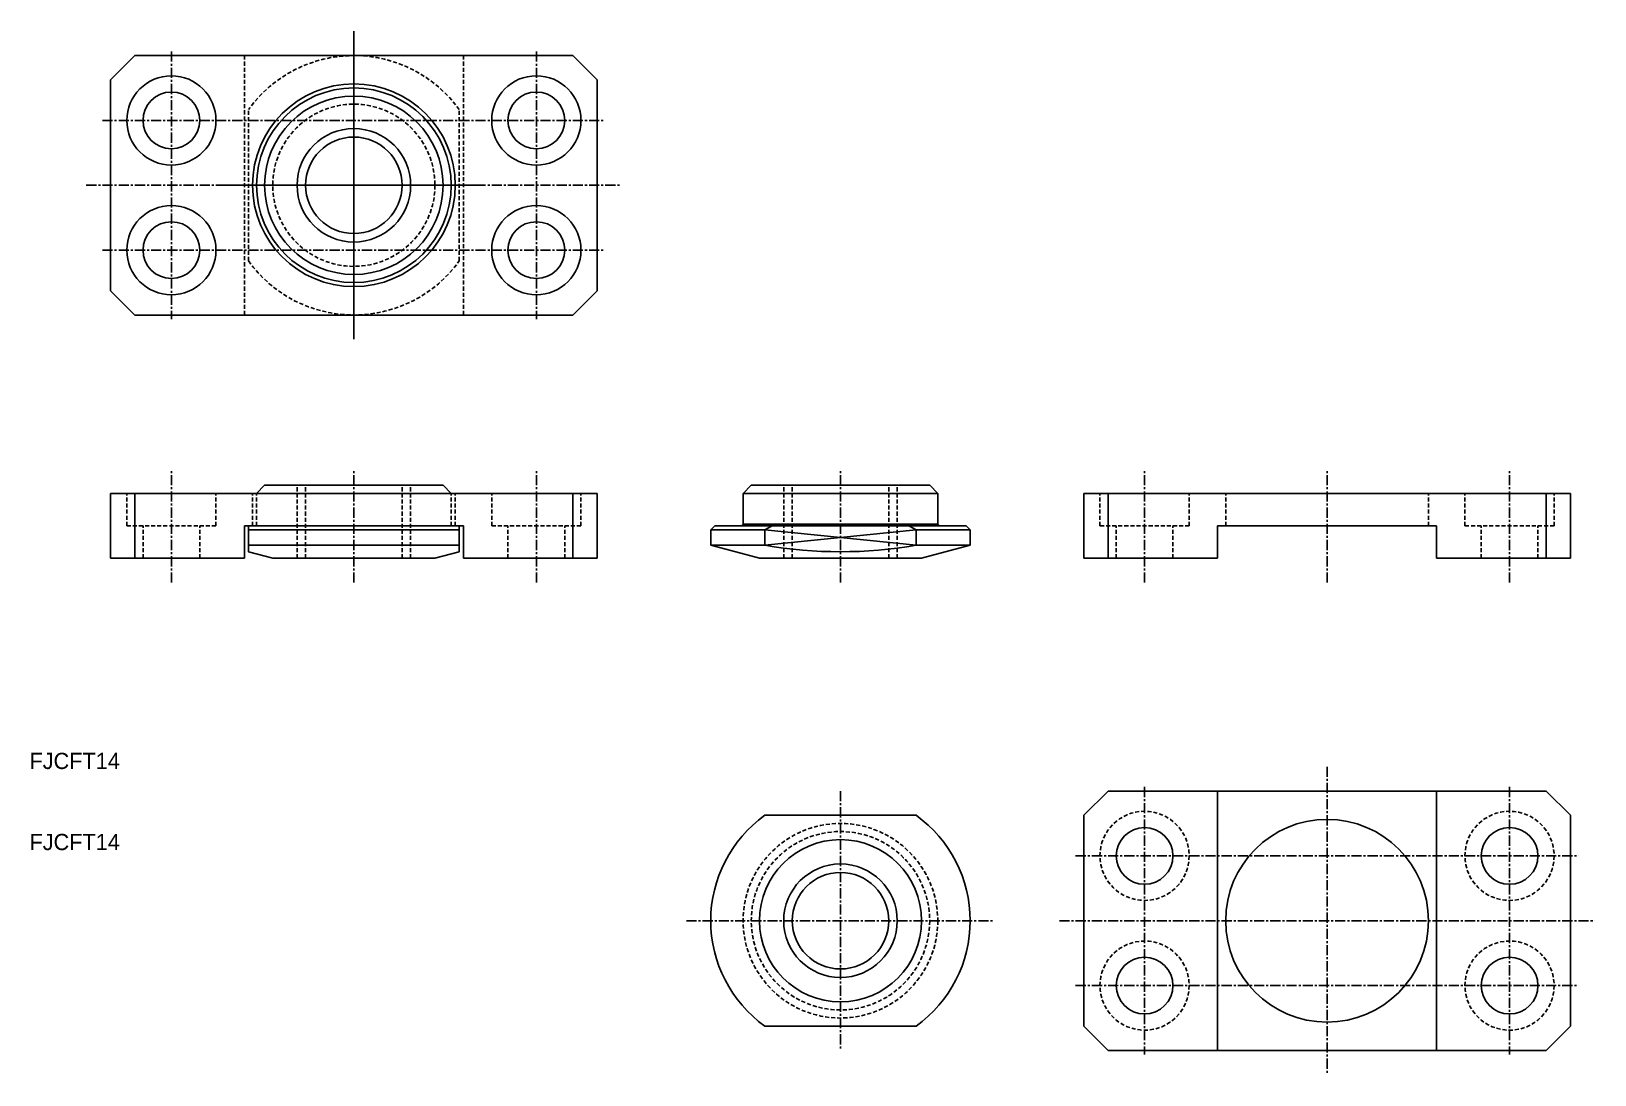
# Model space of a CAD drawing. Extents: x 113 to 306, y 134 to 263.
import ezdxf

# ---------------------------------------------------------------- set-up
doc = ezdxf.new("R2010")
doc.units = 0
doc.linetypes.add('CENTER', pattern=[2, 1.25, -0.25, 0.25, -0.25])
doc.linetypes.add('DASHED', pattern=[0.75, 0.5, -0.25])
doc.layers.get('0').update_dxf_attribs({"linetype": 'CONTINUOUS'})
doc.layers.add('CENTER', color=1, linetype='CENTER')

msp = doc.modelspace()

# ---------------------------------------------------------------- linework, layer by layer
for p, q in [((122.98, 256.99), (125.98, 259.99)), ((125.98, 259.99), (179.98, 259.99)), ((182.98, 256.99), (179.98, 259.99)), ((122.98, 256.99), (122.98, 230.99)), ((182.98, 256.99), (182.98, 230.99)), ((125.98, 227.99), (122.98, 230.99)), ((179.98, 227.99), (182.98, 230.99)), ((125.98, 227.99), (179.98, 227.99)), ((140.98, 205.99), (141.98, 206.99)), ((141.98, 206.99), (163.98, 206.99)), ((164.98, 205.99), (163.98, 206.99)), ((200.98, 205.99), (201.98, 206.99)), ((223.98, 206.99), (201.98, 206.99)), ((224.98, 205.99), (223.98, 206.99)), ((182.98, 205.99), (122.98, 205.99)), ((122.98, 197.99), (122.98, 205.99)), ((125.98, 197.99), (125.98, 205.99)), ((140.98, 205.99), (164.98, 205.99)), ((179.98, 197.99), (179.98, 205.99)), ((182.98, 197.99), (182.98, 205.99)), ((224.98, 205.99), (200.98, 205.99)), ((200.98, 202.19), (200.98, 205.99)), ((224.98, 202.19), (224.98, 205.99)), ((302.98, 205.99), (242.98, 205.99)), ((242.98, 197.99), (242.98, 205.99)), ((245.98, 197.99), (245.98, 205.99)), ((299.98, 197.99), (299.98, 205.99)), ((302.98, 197.99), (302.98, 205.99)), ((139.48, 201.99), (166.48, 201.99)), ((166.48, 201.99), (139.48, 201.99)), ((139.48, 197.99), (139.48, 201.99)), ((139.98, 198.79), (139.98, 201.99)), ((139.98, 201.49), (165.98, 201.49)), ((165.98, 198.79), (165.98, 201.99)), ((166.48, 197.99), (166.48, 201.99)), ((196.98, 201.49), (197.48, 201.99)), ((203.66, 201.49), (196.98, 201.49)), ((196.98, 199.59), (196.98, 201.49)), ((200.78, 201.99), (197.48, 201.99)), ((225.18, 201.99), (200.78, 201.99)), ((200.98, 202.19), (224.98, 202.19)), ((203.66, 201.49), (204.54, 201.99)), ((203.66, 201.49), (203.66, 199.59)), ((222.31, 201.49), (221.42, 201.99)), ((228.98, 201.49), (222.31, 201.49)), ((222.31, 201.49), (222.31, 199.59)), ((228.48, 201.99), (225.18, 201.99)), ((228.98, 201.49), (228.48, 201.99)), ((228.98, 199.59), (228.98, 201.49)), ((259.48, 201.99), (286.48, 201.99)), ((259.48, 197.99), (259.48, 201.99)), ((286.48, 197.99), (286.48, 201.99)), ((139.98, 199.59), (165.98, 199.59)), ((142.98, 197.99), (139.98, 198.79)), ((162.98, 197.99), (165.98, 198.79)), ((203.66, 199.59), (196.98, 199.59)), ((202.98, 197.99), (196.98, 199.59)), ((228.98, 199.59), (222.31, 199.59)), ((222.98, 197.99), (228.98, 199.59)), ((139.48, 197.99), (122.98, 197.99)), ((142.98, 197.99), (162.98, 197.99)), ((182.98, 197.99), (166.48, 197.99)), ((222.98, 197.99), (202.98, 197.99)), ((259.48, 197.99), (242.98, 197.99)), ((302.98, 197.99), (286.48, 197.99)), ((242.98, 166.28), (245.98, 169.28)), ((245.98, 169.28), (299.98, 169.28)), ((259.48, 169.28), (259.48, 137.28)), ((286.48, 169.28), (286.48, 137.28)), ((302.98, 166.28), (299.98, 169.28)), ((203.66, 166.28), (222.31, 166.28)), ((242.98, 166.28), (242.98, 140.28)), ((302.98, 166.28), (302.98, 140.28)), ((203.66, 140.28), (222.31, 140.28)), ((245.98, 137.28), (242.98, 140.28)), ((299.98, 137.28), (302.98, 140.28)), ((245.98, 137.28), (299.98, 137.28))]:
    msp.add_line(p, q)
at = {"color": 3, "linetype": 'DASHED'}
for p, q in [((139.48, 259.99), (139.48, 227.99)), ((166.48, 259.99), (166.48, 227.99)), ((139.98, 234.66), (139.98, 253.31)), ((165.98, 234.66), (165.98, 253.31)), ((145.98, 197.99), (145.98, 206.99)), ((147.03, 197.99), (147.03, 206.99)), ((158.93, 197.99), (158.93, 206.99)), ((159.98, 197.99), (159.98, 206.99)), ((205.98, 197.99), (205.98, 206.99)), ((207.03, 197.99), (207.03, 206.99)), ((218.93, 197.99), (218.93, 206.99)), ((219.98, 197.99), (219.98, 206.99)), ((124.98, 201.99), (124.98, 205.99)), ((135.98, 201.99), (135.98, 205.99)), ((140.48, 201.99), (140.48, 205.99)), ((140.98, 201.99), (140.98, 205.99)), ((164.98, 201.99), (164.98, 205.99)), ((165.48, 201.99), (165.48, 205.99)), ((169.98, 201.99), (169.98, 205.99)), ((180.98, 201.99), (180.98, 205.99)), ((244.98, 201.99), (244.98, 205.99)), ((255.98, 201.99), (255.98, 205.99)), ((260.48, 201.99), (260.48, 205.99)), ((285.48, 201.99), (285.48, 205.99)), ((289.98, 201.99), (289.98, 205.99)), ((300.98, 201.99), (300.98, 205.99)), ((135.98, 201.99), (124.98, 201.99)), ((126.98, 197.99), (126.98, 201.99)), ((133.98, 197.99), (133.98, 201.99)), ((169.98, 201.99), (180.98, 201.99)), ((171.98, 197.99), (171.98, 201.99)), ((178.98, 197.99), (178.98, 201.99)), ((255.98, 201.99), (244.98, 201.99)), ((246.98, 197.99), (246.98, 201.99)), ((253.98, 197.99), (253.98, 201.99)), ((289.98, 201.99), (300.98, 201.99)), ((291.98, 197.99), (291.98, 201.99)), ((298.98, 197.99), (298.98, 201.99))]:
    msp.add_line(p, q, dxfattribs=at)
at = {"color": 3}
for p, q in [((222.31, 199.59), (203.66, 201.49)), ((203.66, 199.59), (222.31, 201.49))]:
    msp.add_line(p, q, dxfattribs=at)
for centre, radius in [((130.48, 251.99), 5.5), ((152.98, 243.99), 12.5), ((175.48, 251.99), 5.5), ((130.48, 251.99), 3.5), ((152.98, 243.99), 12), ((152.98, 243.99), 11), ((175.48, 251.99), 3.5), ((152.98, 243.99), 5.95), ((130.48, 235.99), 5.5), ((175.48, 235.99), 5.5), ((130.48, 235.99), 3.5), ((175.48, 235.99), 3.5), ((250.48, 161.28), 3.5), ((272.98, 153.28), 12.5), ((295.48, 161.28), 3.5), ((212.98, 153.28), 10), ((212.98, 153.28), 5.95), ((250.48, 145.28), 3.5), ((295.48, 145.28), 3.5)]:
    msp.add_circle(centre, radius)
at = {"color": 3, "linetype": 'DASHED'}
for centre, radius in [((152.98, 243.99), 10), ((250.48, 161.28), 5.5), ((295.48, 161.28), 5.5), ((212.98, 153.28), 12), ((212.98, 153.28), 11), ((250.48, 145.28), 5.5), ((295.48, 145.28), 5.5)]:
    msp.add_circle(centre, radius, dxfattribs=at)
at = {"color": 3}
for centre in [(152.98, 243.99), (212.98, 153.28)]:
    msp.add_circle(centre, 7, dxfattribs=at)
at = {"color": 3, "linetype": 'DASHED'}
for start, end in [(35.6591, 144.3409), (215.6591, 324.3409)]:
    msp.add_arc((152.98, 243.99), 16, start, end, dxfattribs=at)
for centre, radius, start, end in [((200.78, 202.19), 0.2, 270, 0), ((225.18, 202.19), 0.2, 180, 270), ((212.98, 253.31), 54.52, 260.1487, 279.8513), ((212.98, 153.28), 16, 125.6591, 234.3409), ((212.98, 153.28), 16, 305.6591, 54.3409)]:
    msp.add_arc(centre, radius, start, end)
at = {"layer": 'CENTER', "color": 1, "linetype": 'CENTER'}
for p, q in [((152.98, 224.99), (152.98, 262.99)), ((152.98, 262.99), (152.98, 224.99)), ((130.48, 260.49), (130.48, 227.49)), ((175.48, 260.49), (175.48, 227.49)), ((121.98, 251.99), (183.98, 251.99)), ((119.98, 243.99), (185.98, 243.99)), ((136.98, 243.99), (168.98, 243.99)), ((121.98, 235.99), (183.98, 235.99)), ((130.48, 194.99), (130.48, 208.99)), ((152.98, 194.99), (152.98, 208.99)), ((175.48, 194.99), (175.48, 208.99)), ((212.98, 194.99), (212.98, 208.99)), ((250.48, 194.99), (250.48, 208.99)), ((272.98, 194.99), (272.98, 208.99)), ((295.48, 194.99), (295.48, 208.99)), ((272.98, 172.28), (272.98, 134.28)), ((250.48, 169.78), (250.48, 136.78)), ((295.48, 169.78), (295.48, 136.78)), ((212.98, 169.28), (212.98, 137.28)), ((241.98, 161.28), (303.98, 161.28)), ((193.98, 153.28), (231.98, 153.28)), ((239.98, 153.28), (305.98, 153.28)), ((241.98, 145.28), (303.98, 145.28))]:
    msp.add_line(p, q, dxfattribs=at)

# ---------------------------------------------------------------- texts
for p in [(112.98, 171.99), (112.98, 161.99)]:
    msp.add_text('FJCFT14', height=2).set_placement(p)

doc.saveas('drawing.dxf')
